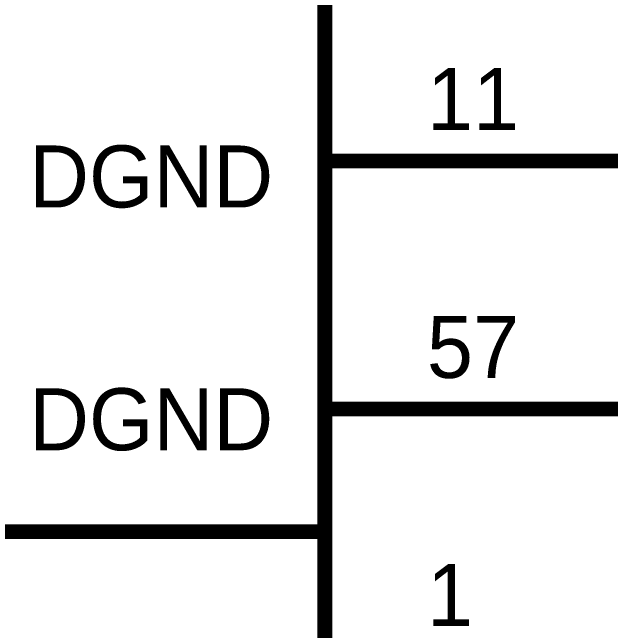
# Model space of a CAD drawing. Header units: inches. Extents: x 0 to 841, y 0 to 594.
# Drawn here: x 658.69 to 670.79, y 388 to 400.5 of the extents above; entities that cross this region are included whole.
import ezdxf

# ---------------------------------------------------------------- set-up
doc = ezdxf.new("R2010")
doc.units = ezdxf.units.IN
doc.layers.add('Sheet', color=255, linetype='Continuous')

msp = doc.modelspace()

# ---------------------------------------------------------------- linework, layer by layer
at = {"layer": 'Sheet'}
msp.add_lwpolyline([(625.001, 519.972, 0.3, 0.3, 0), (665.008, 519.972, 0.3, 0.3, 0), (665.008, 344.976, 0.3, 0.3, 0), (625.001, 344.976, 0.3, 0.3, 0), (625.001, 519.972, 0.3, 0.3, 0)], format="xyseb", close=True, dxfattribs=at)
for points in [[(665.008, 397.498, 0.3, 0.3, 0), (670.025, 397.498, 0.3, 0.3, 0)], [(670.025, 392.481, 0.3, 0.3, 0), (677.524, 392.481, 0.3, 0.3, 0), (677.524, 397.498, 0.3, 0.3, 0), (670.025, 397.498, 0.3, 0.3, 0)], [(665.008, 392.481, 0.3, 0.3, 0), (670.025, 392.481, 0.3, 0.3, 0)], [(652.517, 389.999, 0.3, 0.3, 0), (665.008, 389.999, 0.3, 0.3, 0)]]:
    msp.add_lwpolyline(points, format="xyseb", dxfattribs=at)

# ---------------------------------------------------------------- texts
for s, height, p in [('11', 1.2543, (667.072, 398.125)), ('DGND', 1.2543, (659.024, 396.557)), ('57', 1.2543, (667.072, 393.108)), ('DGND', 1.2543, (659.024, 391.645)), ('1', 1.254, (667.072, 388.091))]:
    msp.add_text(s, height=height, dxfattribs=at).set_placement(p)

doc.saveas('drawing.dxf')
